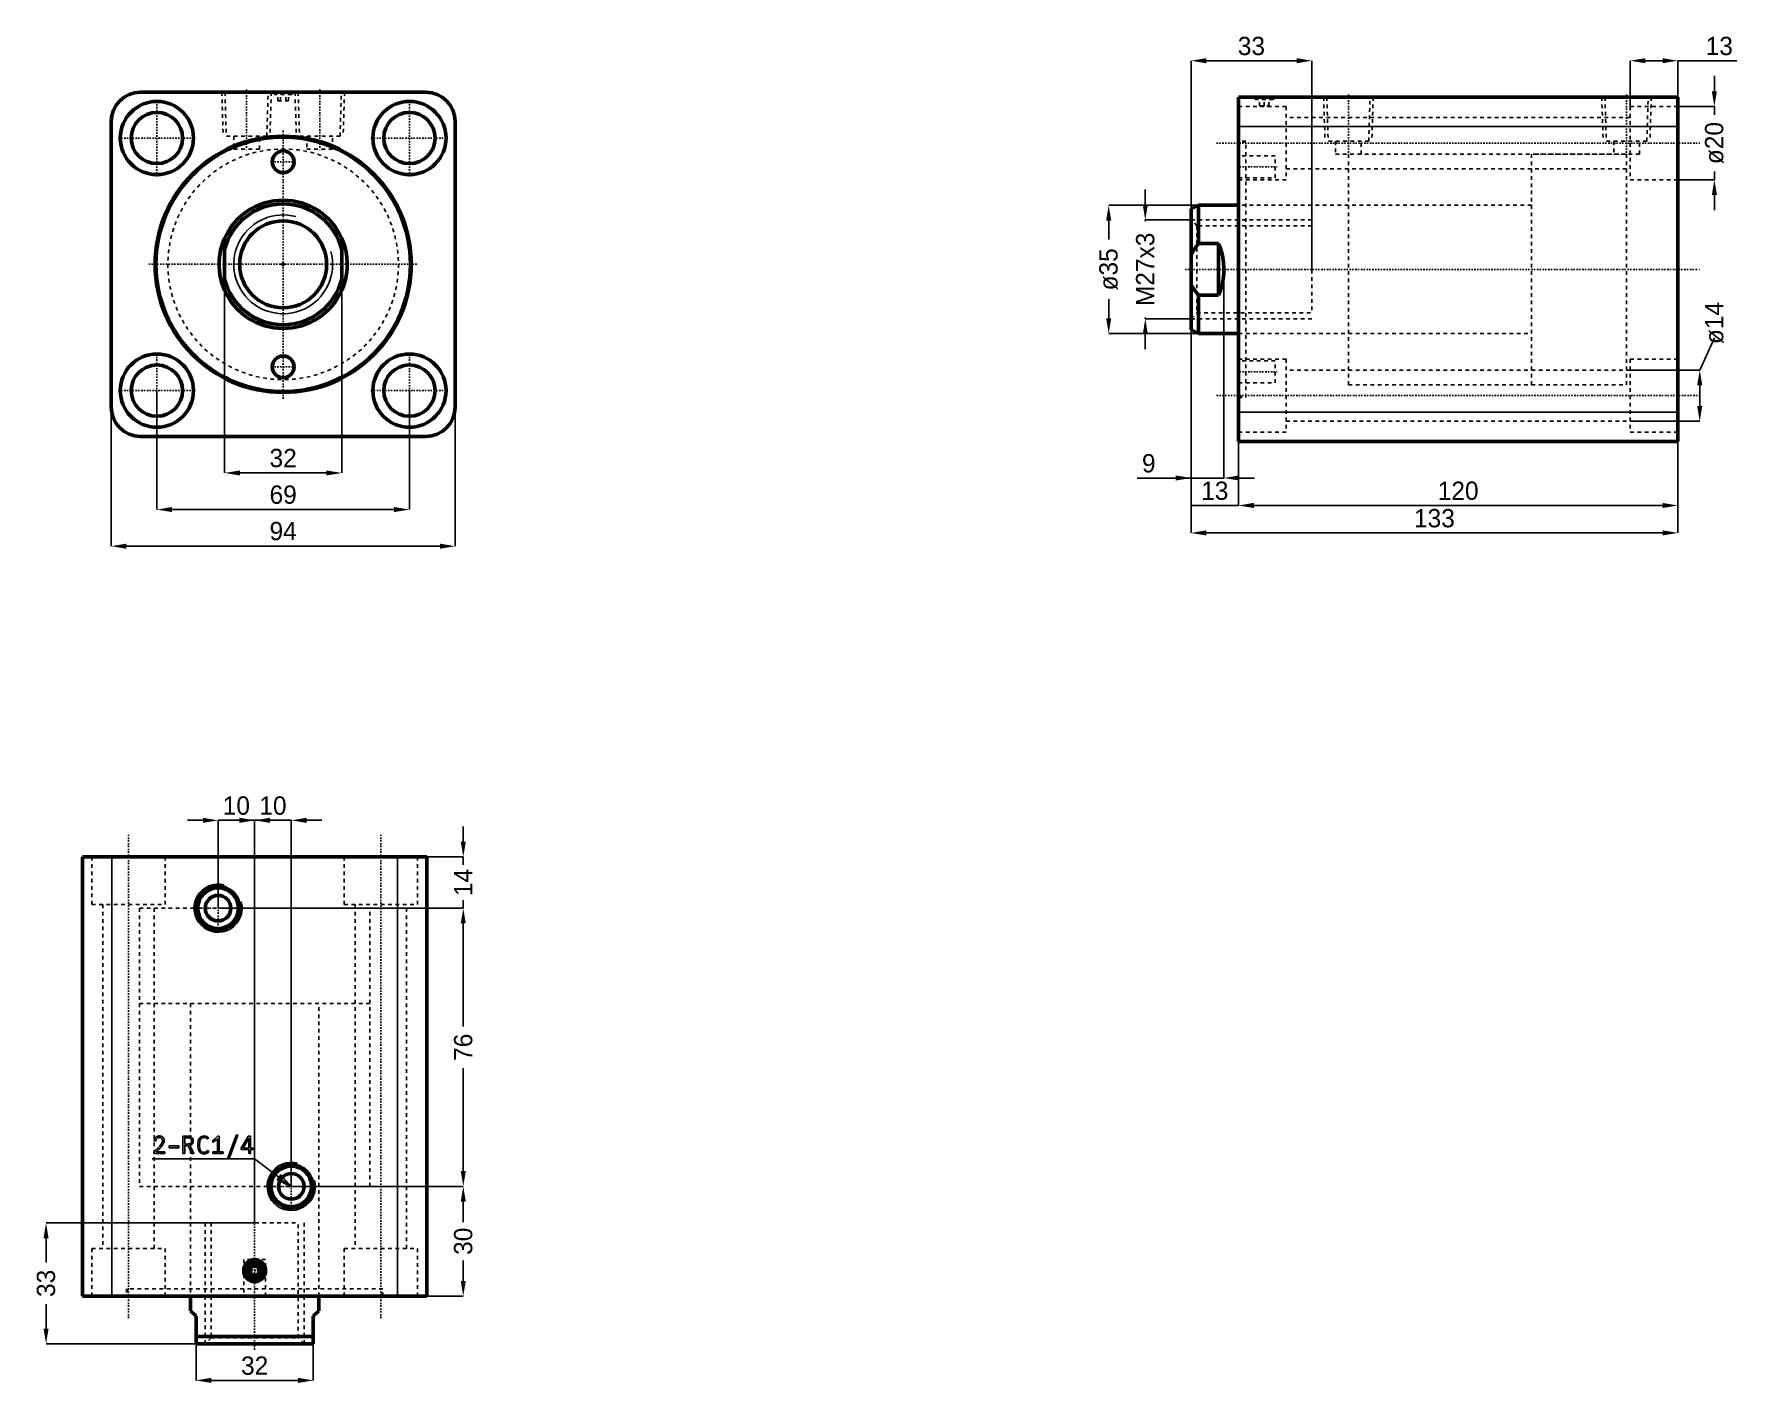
# Model space of a CAD drawing. Header units: millimetres. Extents: x -68 to 397, y -306 to 63.
import ezdxf

# ---------------------------------------------------------------- set-up
doc = ezdxf.new("R2010")
doc.units = ezdxf.units.MM
doc.linetypes.add('Center', pattern=[1.5, 0.45, -0.5, 0.05, -0.5])
doc.linetypes.add('Dashed', pattern=[2, 1, -1])
for name, color, linetype, lineweight in [('2d ConnectionPoints', 7, 'Continuous', 50), ('AM_0', 7, 'Continuous', 50), ('AM_4', 3, 'Continuous', 25), ('AM_5', 3, 'Continuous', 25), ('AM_7', 7, 'Center', 25), ('AM_9', 6, 'Dashed', 25)]:
    doc.layers.add(name, color=color, linetype=linetype, lineweight=lineweight)
doc.dimstyles.new('ISO-25', dxfattribs={"dimtxt": 2.5, "dimasz": 2.5, "dimexe": 1.25, "dimexo": 0.625, "dimtad": 1, "dimtxsty": 'Standard', "dimcen": 2.5, "dimadec": 0, "dimazin": 0, "dimtfac": 1, "dimtmove": 0, "dimatfit": 3, "dimfxl": 1, "dimarcsym": 0})

# ---------------------------------------------------------------- blocks, each defined once
blk = doc.blocks.new('1_RODcxhc_a_sd_63_50_IN_0_in_CXHC_A_IN_SD_63_50ST_0__CN_0')
at = {"layer": 'AM_0'}
for p, q in [((-16, -7.09), (-16, 7.09)), ((16, 7.09), (16, -7.09))]:
    blk.add_line(p, q, dxfattribs=at)
for points in [[(-16, 7.09), (-16.56, 5.67), (-16.99, 4.2), (-17.29, 2.71), (-17.46, 1.19), (-17.5, -0.34), (-17.4, -1.86), (-17.17, -3.37), (-16.81, -4.85), (-16.33, -6.3), (-16, -7.09)], [(16, -7.09), (16.56, -5.67), (16.99, -4.2), (17.29, -2.71), (17.46, -1.19), (17.5, 0.34), (17.4, 1.86), (17.17, 3.37), (16.81, 4.85), (16.33, 6.3), (16, 7.09)]]:
    blk.add_lwpolyline(points, dxfattribs=at)
blk.add_circle((0, 0), 11.88, dxfattribs=at)
for radius, start, end in [(17.5, 23.8955, 156.1045), (16.5, 14.1411, 165.8589), (16.5, 194.1411, 345.8589), (17.5, 203.8955, 336.1045)]:
    blk.add_arc((0, 0), radius, start, end, dxfattribs=at)
at = {"layer": 'AM_5'}
blk.add_arc((0, 0), 13.5, 75, 15, dxfattribs=at)
blk = doc.blocks.new('2_bodycxhc_a_sd_63_50_0_in_CXHC_A_IN_SD_63_50ST_0__CN_0')
at = {"layer": 'AM_0'}
for p, q in [((39, 47), (-39, 47)), ((-47, 39), (-47, -39)), ((47, -39), (47, 39)), ((-39, -47), (39, -47))]:
    blk.add_line(p, q, dxfattribs=at)
for centre, radius in [((-34.5, 34.5), 10), ((34.5, 34.5), 10), ((-34.5, 34.5), 7), ((34.5, 34.5), 7), ((0, 0), 35), ((0, 0), 34.75), ((0, 28), 3), ((-34.5, -34.5), 10), ((-34.5, -34.5), 7), ((0, -28), 3), ((34.5, -34.5), 10), ((34.5, -34.5), 7)]:
    blk.add_circle(centre, radius, dxfattribs=at)
for centre, start, end in [((-39, 39), 90, 180), ((39, 39), 0, 90), ((-39, -39), 180, 270), ((39, -39), 270, 360)]:
    blk.add_arc(centre, 8, start, end, dxfattribs=at)
at = {"layer": 'AM_5', "linetype": 'Dashed'}
for p, q in [((-16.77, 47), (-16.39, 35)), ((-3.23, 47), (-3.61, 35)), ((3.23, 47), (3.61, 35)), ((16.77, 47), (16.39, 35))]:
    blk.add_line(p, q, dxfattribs=at)
at = {"layer": 'AM_7'}
for p, q in [((-10, 47.77), (-10, 30.73)), ((0, 47.03), (0, 46.37)), ((10, 47.77), (10, 30.73)), ((-34.5, 24), (-34.5, 45)), ((34.5, 24), (34.5, 45)), ((-45, 34.5), (-24, 34.5)), ((0, -36.75), (0, 36.75)), ((24, 34.5), (45, 34.5)), ((-3.15, 28), (3.15, 28)), ((-36.75, 0), (36.75, 0)), ((-34.5, -45), (-34.5, -24)), ((34.5, -45), (34.5, -24)), ((-3.15, -28), (3.15, -28)), ((-45, -34.5), (-24, -34.5)), ((24, -34.5), (45, -34.5))]:
    blk.add_line(p, q, dxfattribs=at)
at = {"layer": 'AM_9'}
for p, q in [((-15.91, 47), (-15.54, 35)), ((-4.46, 35), (-4.09, 47)), ((-3, 47), (-2.4, 46.4)), ((-2.1, 46.7), (-2.4, 46.4)), ((2.1, 46.7), (-2.1, 46.7)), ((-1.44, 44.7), (-1.44, 46.7)), ((-0.72, 44.7), (-0.72, 46.7)), ((0.72, 44.7), (0.72, 46.7)), ((1.44, 44.7), (1.44, 46.7)), ((2.4, 46.4), (2.1, 46.7)), ((2.4, 46.4), (3, 47)), ((4.09, 47), (4.46, 35)), ((15.54, 35), (15.91, 47)), ((2.4, 46.4), (-2.4, 46.4)), ((-1.44, 44.7), (1.44, 44.7)), ((-4.46, 35), (-15.54, 35)), ((-13.5, 35), (-13.5, 31.5)), ((-6.5, 31.5), (-6.5, 35)), ((15.54, 35), (4.46, 35)), ((6.5, 35), (6.5, 31.5)), ((13.5, 31.5), (13.5, 35)), ((-6.5, 31.5), (-13.5, 31.5)), ((13.5, 31.5), (6.5, 31.5))]:
    blk.add_line(p, q, dxfattribs=at)
blk.add_circle((0, 0), 31.5, dxfattribs=at)
blk = doc.blocks.new('*D3')
at = {"layer": 'AM_5', "color": 0, "lineweight": -2}
for p, q in [((-34.5, -34.5), (-34.5, -67)), ((34.5, -34.5), (34.5, -67)), ((-30.33, -67), (30.33, -67))]:
    blk.add_line(p, q, dxfattribs=at)
at = {"layer": 'AM_5', "color": 0}
for points in [[(-30.33, -66.31), (-30.33, -67.69), (-34.5, -67)], [(30.33, -67.69), (30.33, -66.31), (34.5, -67)]]:
    blk.add_solid(points, dxfattribs=at)
at = {"layer": 'Defpoints', "color": 0}
for p in [(-34.5, -34.5), (34.5, -34.5), (34.5, -67)]:
    blk.add_point(p, dxfattribs=at)
at = {"layer": 'AM_5', "color": 0, "insert": (0, -62.95), "char_height": 5, "attachment_point": 5}
blk.add_mtext('69', dxfattribs=at)
blk = doc.blocks.new('*D4')
at = {"layer": 'AM_5', "color": 0, "lineweight": -2}
for p, q in [((-47, -39), (-47, -77)), ((47, -39), (47, -77)), ((-42.83, -77), (42.83, -77))]:
    blk.add_line(p, q, dxfattribs=at)
at = {"layer": 'AM_5', "color": 0}
for points in [[(-42.83, -76.31), (-42.83, -77.69), (-47, -77)], [(42.83, -77.69), (42.83, -76.31), (47, -77)]]:
    blk.add_solid(points, dxfattribs=at)
at = {"layer": 'Defpoints', "color": 0}
for p in [(-47, -39), (47, -39), (47, -77)]:
    blk.add_point(p, dxfattribs=at)
at = {"layer": 'AM_5', "color": 0, "insert": (0, -72.89), "char_height": 5, "attachment_point": 5}
blk.add_mtext('94', dxfattribs=at)
blk = doc.blocks.new('*D5')
at = {"layer": 'AM_5', "color": 0, "lineweight": -2}
for p, q in [((-16, 0), (-16, -57)), ((16, 0), (16, -57)), ((-11.83, -57), (11.83, -57))]:
    blk.add_line(p, q, dxfattribs=at)
at = {"layer": 'AM_5', "color": 0}
for points in [[(-11.83, -56.31), (-11.83, -57.69), (-16, -57)], [(11.83, -57.69), (11.83, -56.31), (16, -57)]]:
    blk.add_solid(points, dxfattribs=at)
at = {"layer": 'Defpoints', "color": 0}
for p in [(-16, 0), (16, 0), (16, -57)]:
    blk.add_point(p, dxfattribs=at)
at = {"layer": 'AM_5', "color": 0, "insert": (0, -52.95), "char_height": 5, "attachment_point": 5}
blk.add_mtext('32', dxfattribs=at)
blk = doc.blocks.new('1_RODcxhc_a_sd_63_50_IN_0_in_CXHC_A_IN_SD_63_50ST_0__CN_2')
at = {"layer": 'AM_0'}
for p, q in [((-11, 17.5), (-13, 16.5)), ((-13, 16.5), (-13, -16.5)), ((0, 17.5), (-11, 17.5)), ((-11, 17.5), (-11, 7.09)), ((-5.5, 7.09), (-11, 7.09)), ((-5.5, 7.09), (-5.5, -7.09)), ((-11, -7.09), (-5.5, -7.09)), ((-11, -7.09), (-11, -17.5)), ((-13, -16.5), (-11, -17.5)), ((-11, -17.5), (0, -17.5))]:
    blk.add_line(p, q, dxfattribs=at)
for points in [[(-11, 7.09), (-12.08, 5.62), (-13, 4.03)], [(-5.5, -7.09), (-4.94, -5.67), (-4.51, -4.2), (-4.21, -2.71), (-4.04, -1.19), (-4, 0.34), (-4.1, 1.86), (-4.33, 3.37), (-4.69, 4.85), (-5.17, 6.3), (-5.5, 7.09)], [(-13, -4.03), (-12.53, -4.91), (-11.99, -5.75), (-11, -7.09)]]:
    blk.add_lwpolyline(points, dxfattribs=at)
at = {"layer": 'AM_5', "linetype": 'Dashed'}
for p, q in [((-13, 13.5), (20, 13.5)), ((-13, -13.5), (20, -13.5))]:
    blk.add_line(p, q, dxfattribs=at)
at = {"layer": 'AM_9'}
for p, q in [((106, 31.5), (80, 31.5)), ((80, 31.5), (80, -31.5)), ((106, 31.5), (106, -31.5)), ((80, 17.5), (0, 17.5)), ((-11.38, 11.88), (-13, 13.5)), ((20, 11.88), (-11.38, 11.88)), ((-11.38, 11.88), (-11.38, -11.88)), ((20, 11.88), (20, -11.88)), ((-13, -13.5), (-11.38, -11.88)), ((-11.38, -11.88), (20, -11.88)), ((0, -17.5), (80, -17.5)), ((80, -31.5), (106, -31.5))]:
    blk.add_line(p, q, dxfattribs=at)
blk = doc.blocks.new('2_bodycxhc_a_sd_63_50_0_in_CXHC_A_IN_SD_63_50ST_0__CN_2')
at = {"layer": 'AM_0'}
for p, q in [((120, 47), (0, 47)), ((0, -47), (0, 47)), ((120, -47), (120, 47)), ((120, -47), (0, -47))]:
    blk.add_line(p, q, dxfattribs=at)
at = {"layer": 'AM_4'}
for p, q in [((120, 39), (0, 39)), ((120, -39), (0, -39))]:
    blk.add_line(p, q, dxfattribs=at)
at = {"layer": 'AM_5', "linetype": 'Dashed'}
for p, q in [((23.23, 47), (23.61, 35)), ((36.77, 47), (36.39, 35)), ((99.23, 47), (99.61, 35)), ((112.77, 47), (112.39, 35))]:
    blk.add_line(p, q, dxfattribs=at)
at = {"layer": 'AM_7'}
for p, q in [((7, 47.03), (7, 46.37)), ((30, 47.77), (30, 30.73)), ((106, 47.77), (106, 30.73)), ((-6, 34.5), (126, 34.5)), ((-0.5, 28), (10.5, 28)), ((-14.65, 0), (126, 0)), ((-0.5, -28), (10.5, -28)), ((-6, -34.5), (126, -34.5))]:
    blk.add_line(p, q, dxfattribs=at)
at = {"layer": 'AM_9'}
for p, q in [((4, 47), (4.6, 46.4)), ((4.9, 46.7), (4.6, 46.4)), ((9.1, 46.7), (4.9, 46.7)), ((5.75, 44.7), (5.75, 46.7)), ((7, 44.7), (7, 46.7)), ((8.25, 44.7), (8.25, 46.7)), ((9.4, 46.4), (9.1, 46.7)), ((9.4, 46.4), (10, 47)), ((24.09, 47), (24.46, 35)), ((35.54, 35), (35.91, 47)), ((100.09, 47), (100.46, 35)), ((111.54, 35), (111.91, 47)), ((13, 44.5), (0, 44.5)), ((9.4, 46.4), (4.6, 46.4)), ((5.75, 44.7), (8.25, 44.7)), ((13, 44.5), (13, 24.5)), ((120, 44.5), (107, 44.5)), ((107, 44.5), (107, 24.5)), ((107, 41.5), (13, 41.5)), ((2, 35), (0, 35)), ((2, 34.75), (0, 34.75)), ((2, -35), (2, 35)), ((35.54, 35), (24.46, 35)), ((26.5, 35), (26.5, 31.5)), ((33.5, 31.5), (33.5, 35)), ((111.54, 35), (100.46, 35)), ((102.5, 35), (102.5, 31.5)), ((109.5, 31.5), (109.5, 35)), ((10, 31), (0, 31)), ((10, 25), (10, 31)), ((109.5, 31.5), (26.5, 31.5)), ((30, 31.5), (30, -31.5)), ((106, 31.5), (106, -31.5)), ((0, 25), (10, 25)), ((0, 24.5), (13, 24.5)), ((13, 27.5), (107, 27.5)), ((107, 24.5), (120, 24.5)), ((30, 17.5), (0, 17.5)), ((0, -17.5), (30, -17.5)), ((13, -24.5), (0, -24.5)), ((10, -25), (0, -25)), ((10, -31), (10, -25)), ((13, -24.5), (13, -44.5)), ((107, -27.5), (13, -27.5)), ((120, -24.5), (107, -24.5)), ((107, -24.5), (107, -44.5)), ((0, -31), (10, -31)), ((30, -31.5), (106, -31.5)), ((0, -34.75), (2, -34.75)), ((0, -35), (2, -35)), ((13, -41.5), (107, -41.5)), ((0, -44.5), (13, -44.5)), ((107, -44.5), (120, -44.5))]:
    blk.add_line(p, q, dxfattribs=at)
blk = doc.blocks.new('*D19')
at = {"layer": 'AM_5', "color": 0, "lineweight": -2}
for p, q in [((250.07, 16.12), (225.57, 16.12)), ((225.57, 11.96), (225.57, 6.79)), ((225.57, -14.71), (225.57, -9.54)), ((250.07, -18.88), (225.57, -18.88))]:
    blk.add_line(p, q, dxfattribs=at)
at = {"layer": 'AM_5', "color": 0}
for points in [[(226.27, 11.96), (224.88, 11.96), (225.57, 16.12)], [(224.88, -14.71), (226.27, -14.71), (225.57, -18.88)]]:
    blk.add_solid(points, dxfattribs=at)
at = {"layer": 'Defpoints', "color": 0}
for p in [(250.07, 16.12), (225.57, -18.88), (250.07, -18.88)]:
    blk.add_point(p, dxfattribs=at)
at = {"layer": 'AM_5', "color": 0, "insert": (225.57, -1.38), "char_height": 5, "attachment_point": 5, "rotation": 90}
blk.add_mtext('ø35', dxfattribs=at)
blk = doc.blocks.new('*D20')
at = {"layer": 'AM_5', "color": 0, "lineweight": -2}
for p, q in [((248.07, -1.38), (248.07, -58.38)), ((257.07, -1.38), (257.07, -58.38)), ((248.07, -58.38), (233.35, -58.38)), ((248.07, -58.38), (257.07, -58.38)), ((261.24, -58.38), (265.41, -58.38))]:
    blk.add_line(p, q, dxfattribs=at)
at = {"layer": 'AM_5', "color": 0}
for points in [[(243.91, -59.07), (243.91, -57.68), (248.07, -58.38)], [(261.24, -57.68), (261.24, -59.07), (257.07, -58.38)]]:
    blk.add_solid(points, dxfattribs=at)
at = {"layer": 'Defpoints', "color": 0}
for p in [(248.07, -1.38), (257.07, -1.38), (257.07, -58.38)]:
    blk.add_point(p, dxfattribs=at)
at = {"layer": 'AM_5', "color": 0, "insert": (236.52, -54.38), "char_height": 5, "attachment_point": 5}
blk.add_mtext('9', dxfattribs=at)
blk = doc.blocks.new('*D21')
at = {"layer": 'AM_5', "color": 0, "lineweight": -2}
for p, q in [((248.07, -1.38), (248.07, -65.88)), ((261.07, -40.38), (261.07, -65.88)), ((248.07, -65.88), (261.07, -65.88))]:
    blk.add_line(p, q, dxfattribs=at)
at = {"layer": 'Defpoints', "color": 0}
for p in [(248.07, -1.38), (261.07, -40.38), (261.07, -65.88)]:
    blk.add_point(p, dxfattribs=at)
at = {"layer": 'AM_5', "color": 0, "insert": (254.57, -61.88), "char_height": 5, "attachment_point": 5}
blk.add_mtext('13', dxfattribs=at)
blk = doc.blocks.new('*D22')
at = {"layer": 'AM_5', "color": 0, "lineweight": -2}
for p, q in [((261.07, -40.38), (261.07, -65.88)), ((381.07, -48.38), (381.07, -65.88)), ((376.91, -65.88), (265.24, -65.88))]:
    blk.add_line(p, q, dxfattribs=at)
at = {"layer": 'AM_5', "color": 0}
for points in [[(265.24, -65.18), (265.24, -66.57), (261.07, -65.88)], [(376.91, -66.57), (376.91, -65.18), (381.07, -65.88)]]:
    blk.add_solid(points, dxfattribs=at)
at = {"layer": 'Defpoints', "color": 0}
for p in [(261.07, -40.38), (381.07, -48.38), (261.07, -65.88)]:
    blk.add_point(p, dxfattribs=at)
at = {"layer": 'AM_5', "color": 0, "insert": (321.07, -61.88), "char_height": 5, "attachment_point": 5}
blk.add_mtext('120', dxfattribs=at)
blk = doc.blocks.new('*D23')
at = {"layer": 'AM_5', "color": 0, "lineweight": -2}
for p, q in [((248.07, -1.38), (248.07, -73.38)), ((381.07, -48.38), (381.07, -73.38)), ((376.91, -73.38), (252.24, -73.38))]:
    blk.add_line(p, q, dxfattribs=at)
at = {"layer": 'AM_5', "color": 0}
for points in [[(252.24, -72.68), (252.24, -74.07), (248.07, -73.38)], [(376.91, -74.07), (376.91, -72.68), (381.07, -73.38)]]:
    blk.add_solid(points, dxfattribs=at)
at = {"layer": 'Defpoints', "color": 0}
for p in [(248.07, -1.38), (381.07, -48.38), (248.07, -73.38)]:
    blk.add_point(p, dxfattribs=at)
at = {"layer": 'AM_5', "color": 0, "insert": (314.57, -69.38), "char_height": 5, "attachment_point": 5}
blk.add_mtext('133', dxfattribs=at)
blk = doc.blocks.new('*D24')
at = {"layer": 'AM_5', "color": 0, "lineweight": -2}
for p, q in [((387.07, -28.88), (391.07, -20.04)), ((368.07, -28.88), (387.07, -28.88)), ((387.07, -33.04), (387.07, -38.71)), ((368.07, -42.88), (387.07, -42.88))]:
    blk.add_line(p, q, dxfattribs=at)
at = {"layer": 'AM_5', "color": 0}
for points in [[(387.77, -33.04), (386.38, -33.04), (387.07, -28.88)], [(386.38, -38.71), (387.77, -38.71), (387.07, -42.88)]]:
    blk.add_solid(points, dxfattribs=at)
at = {"layer": 'Defpoints', "color": 0}
for p in [(368.07, -28.88), (368.07, -42.88), (387.07, -42.88)]:
    blk.add_point(p, dxfattribs=at)
at = {"layer": 'AM_5', "color": 0, "insert": (391.07, -16.04), "char_height": 5, "attachment_point": 5, "rotation": 90}
blk.add_mtext('ø14', dxfattribs=at)
blk = doc.blocks.new('*D25')
at = {"layer": 'AM_5', "color": 0, "lineweight": -2}
for p, q in [((391.07, 47.29), (391.07, 51.46)), ((381.07, 43.12), (391.07, 43.12)), ((391.07, 43.12), (391.07, 40.87)), ((391.07, 23.12), (391.07, 25.37)), ((381.07, 23.12), (391.07, 23.12)), ((391.07, 18.96), (391.07, 14.79))]:
    blk.add_line(p, q, dxfattribs=at)
at = {"layer": 'AM_5', "color": 0}
for points in [[(390.38, 47.29), (391.77, 47.29), (391.07, 43.12)], [(391.77, 18.96), (390.38, 18.96), (391.07, 23.12)]]:
    blk.add_solid(points, dxfattribs=at)
at = {"layer": 'Defpoints', "color": 0}
for p in [(381.07, 43.12), (391.07, 43.12), (381.07, 23.12)]:
    blk.add_point(p, dxfattribs=at)
at = {"layer": 'AM_5', "color": 0, "insert": (391.07, 33.12), "char_height": 5, "attachment_point": 5, "rotation": 90}
blk.add_mtext('ø20', dxfattribs=at)
blk = doc.blocks.new('*D26')
at = {"layer": 'AM_5', "color": 0, "lineweight": -2}
for p, q in [((368.07, 43.12), (368.07, 55.62)), ((372.24, 55.62), (376.91, 55.62)), ((381.07, 43.12), (381.07, 55.62)), ((381.07, 55.62), (397.24, 55.62))]:
    blk.add_line(p, q, dxfattribs=at)
at = {"layer": 'AM_5', "color": 0}
for points in [[(372.24, 56.32), (372.24, 54.93), (368.07, 55.62)], [(376.91, 54.93), (376.91, 56.32), (381.07, 55.62)]]:
    blk.add_solid(points, dxfattribs=at)
at = {"layer": 'Defpoints', "color": 0}
for p in [(381.07, 55.62), (368.07, 43.12), (381.07, 43.12)]:
    blk.add_point(p, dxfattribs=at)
at = {"layer": 'AM_5', "color": 0, "insert": (392.41, 59.62), "char_height": 5, "attachment_point": 5}
blk.add_mtext('13', dxfattribs=at)
blk = doc.blocks.new('*D27')
at = {"layer": 'AM_5', "color": 0, "lineweight": -2}
for p, q in [((248.07, -1.38), (248.07, 55.62)), ((252.24, 55.62), (276.91, 55.62)), ((281.07, -1.38), (281.07, 55.62))]:
    blk.add_line(p, q, dxfattribs=at)
at = {"layer": 'AM_5', "color": 0}
for points in [[(252.24, 56.32), (252.24, 54.93), (248.07, 55.62)], [(276.91, 54.93), (276.91, 56.32), (281.07, 55.62)]]:
    blk.add_solid(points, dxfattribs=at)
at = {"layer": 'Defpoints', "color": 0}
for p in [(281.07, 55.62), (248.07, -1.38), (281.07, -1.38)]:
    blk.add_point(p, dxfattribs=at)
at = {"layer": 'AM_5', "color": 0, "insert": (264.57, 59.62), "char_height": 5, "attachment_point": 5}
blk.add_mtext('33', dxfattribs=at)
blk = doc.blocks.new('*D28')
at = {"layer": 'AM_5', "color": 0, "lineweight": -2}
for p, q in [((235.57, 16.29), (235.57, 20.46)), ((248.07, 12.12), (235.57, 12.12)), ((235.57, 12.12), (235.57, 11.79)), ((235.57, -14.88), (235.57, -14.54)), ((248.07, -14.88), (235.57, -14.88)), ((235.57, -19.04), (235.57, -23.21))]:
    blk.add_line(p, q, dxfattribs=at)
at = {"layer": 'AM_5', "color": 0}
for points in [[(234.88, 16.29), (236.27, 16.29), (235.57, 12.12)], [(236.27, -19.04), (234.88, -19.04), (235.57, -14.88)]]:
    blk.add_solid(points, dxfattribs=at)
at = {"layer": 'Defpoints', "color": 0}
for p in [(248.07, 12.12), (235.57, -14.88), (248.07, -14.88)]:
    blk.add_point(p, dxfattribs=at)
at = {"layer": 'AM_5', "color": 0, "insert": (235.57, -1.38), "char_height": 5, "attachment_point": 5, "rotation": 90}
blk.add_mtext('M27x3', dxfattribs=at)
blk = doc.blocks.new('1_RODcxhc_a_sd_63_50_IN_0_in_CXHC_A_IN_SD_63_50ST_0__CN_4')
at = {"layer": 'AM_0'}
for p, q in [((-17.5, 0), (-17.5, -4)), ((17.5, -4), (17.5, 0)), ((-16, -5.5), (-17.5, -4)), ((17.5, -4), (16, -5.5)), ((-16, -13), (-16, -5.5)), ((16, -5.5), (16, -13)), ((-16, -11), (16, -11)), ((-16, -13), (16, -13))]:
    blk.add_line(p, q, dxfattribs=at)
at = {"layer": 'AM_5', "linetype": 'Dashed'}
for p, q in [((-13.5, -13), (-13.5, 20)), ((13.5, -13), (13.5, 20))]:
    blk.add_line(p, q, dxfattribs=at)
at = {"layer": 'AM_7'}
blk.add_line((0, -14.65), (0, 126), dxfattribs=at)
at = {"layer": 'AM_9'}
for p, q in [((-31.5, 106), (31.5, 106)), ((-31.5, 106), (-31.5, 80)), ((31.5, 80), (31.5, 106)), ((-31.5, 80), (31.5, 80)), ((-17.5, 80), (-17.5, 0)), ((17.5, 0), (17.5, 80)), ((-11.876, 20), (11.876, 20)), ((-11.876, 20), (-11.876, -11.376)), ((11.876, -11.376), (11.876, 20)), ((-11.876, -11.376), (-13.5, -13)), ((-11.876, -11.376), (11.876, -11.376)), ((13.5, -13), (11.876, -11.376))]:
    blk.add_line(p, q, dxfattribs=at)
blk = doc.blocks.new('2_bodycxhc_a_sd_63_50_0_in_CXHC_A_IN_SD_63_50ST_0__CN_4')
at = {"layer": 'AM_0'}
for p, q in [((-47, 120), (-47, 0)), ((47, 120), (-47, 120)), ((47, 120), (47, 0)), ((-0.72, 8.25), (-1.44, 7)), ((-1.44, 7), (-0.72, 5.75)), ((0.72, 8.25), (-0.72, 8.25)), ((-0.72, 5.75), (0.72, 5.75)), ((1.44, 7), (0.72, 8.25)), ((0.72, 5.75), (1.44, 7)), ((47, 0), (-47, 0))]:
    blk.add_line(p, q, dxfattribs=at)
for centre, radius in [((-10, 106), 5.91), ((-10, 106), 5.54), ((-10, 106), 3.5), ((10, 30), 5.91), ((10, 30), 5.54), ((10, 30), 3.5), ((0, 7), 3), ((0, 7), 2.4), ((0, 7), 2.1)]:
    blk.add_circle(centre, radius, dxfattribs=at)
at = {"layer": 'AM_4'}
for p, q in [((-39, 120), (-39, 0)), ((39, 120), (39, 0))]:
    blk.add_line(p, q, dxfattribs=at)
at = {"layer": 'AM_5'}
for centre in [(-10, 106), (10, 30)]:
    blk.add_arc(centre, 6.58, 75, 15, dxfattribs=at)
at = {"layer": 'AM_7'}
for p, q in [((-34.5, -6), (-34.5, 126)), ((34.5, -6), (34.5, 126)), ((-10, 99.79), (-10, 112.21)), ((-16.21, 106), (-3.79, 106)), ((10, 23.79), (10, 36.21)), ((3.79, 30), (16.21, 30)), ((-3.15, 7), (3.15, 7))]:
    blk.add_line(p, q, dxfattribs=at)
at = {"layer": 'AM_9'}
for p, q in [((-44.5, 120), (-44.5, 107)), ((-24.5, 107), (-24.5, 120)), ((24.5, 120), (24.5, 107)), ((44.5, 107), (44.5, 120)), ((-44.5, 107), (-24.5, 107)), ((-41.5, 107), (-41.5, 13)), ((-31.5, 106), (31.5, 106)), ((-31.5, 106), (-31.5, 30)), ((-27.5, 13), (-27.5, 107)), ((24.5, 107), (44.5, 107)), ((27.5, 107), (27.5, 13)), ((31.5, 30), (31.5, 106)), ((41.5, 13), (41.5, 107)), ((-31.5, 30), (31.5, 30)), ((-17.5, 30), (-17.5, 0)), ((17.5, 0), (17.5, 30)), ((-44.5, 13), (-24.5, 13)), ((-44.5, 13), (-44.5, 0)), ((-24.5, 0), (-24.5, 13)), ((3, 10), (-3, 10)), ((-3, 10), (-3, 0)), ((3, 0), (3, 10)), ((24.5, 13), (44.5, 13)), ((24.5, 13), (24.5, 0)), ((44.5, 0), (44.5, 13)), ((35, 2), (-35, 2)), ((-35, 2), (-35, 0)), ((-34.75, 2), (-34.75, 0)), ((34.75, 0), (34.75, 2)), ((35, 0), (35, 2))]:
    blk.add_line(p, q, dxfattribs=at)
blk = doc.blocks.new('*D40')
at = {"layer": 'AM_5', "color": 0, "lineweight": -2}
for p, q in [((-23.79, -294.89), (-23.79, -304.89)), ((8.21, -294.89), (8.21, -304.89)), ((-19.62, -304.89), (4.05, -304.89))]:
    blk.add_line(p, q, dxfattribs=at)
at = {"layer": 'AM_5', "color": 0}
for points in [[(-19.62, -304.2), (-19.62, -305.59), (-23.79, -304.89)], [(4.05, -305.59), (4.05, -304.2), (8.21, -304.89)]]:
    blk.add_solid(points, dxfattribs=at)
at = {"layer": 'Defpoints', "color": 0}
for p in [(-23.79, -294.89), (8.21, -294.89), (8.21, -304.89)]:
    blk.add_point(p, dxfattribs=at)
at = {"layer": 'AM_5', "color": 0, "insert": (-7.79, -300.89), "char_height": 5, "attachment_point": 5}
blk.add_mtext('32', dxfattribs=at)
blk = doc.blocks.new('*D41')
at = {"layer": 'AM_5', "color": 0, "lineweight": -2}
for p, q in [((-7.79, -261.89), (-64.79, -261.89)), ((-64.79, -266.06), (-64.79, -272.73)), ((-64.79, -290.73), (-64.79, -284.06)), ((-23.79, -294.89), (-64.79, -294.89))]:
    blk.add_line(p, q, dxfattribs=at)
at = {"layer": 'AM_5', "color": 0}
for points in [[(-64.09, -266.06), (-65.48, -266.06), (-64.79, -261.89)], [(-65.48, -290.73), (-64.09, -290.73), (-64.79, -294.89)]]:
    blk.add_solid(points, dxfattribs=at)
at = {"layer": 'Defpoints', "color": 0}
for p in [(-64.79, -261.89), (-7.79, -261.89), (-23.79, -294.89)]:
    blk.add_point(p, dxfattribs=at)
at = {"layer": 'AM_5', "color": 0, "insert": (-64.79, -278.39), "char_height": 5, "attachment_point": 5, "rotation": 90}
blk.add_mtext('33', dxfattribs=at)
blk = doc.blocks.new('*D42')
at = {"layer": 'AM_5', "color": 0, "lineweight": -2}
for p, q in [((2.21, -251.89), (49.21, -251.89)), ((49.21, -256.06), (49.21, -261.64)), ((49.21, -277.73), (49.21, -272.14)), ((39.21, -281.89), (49.21, -281.89))]:
    blk.add_line(p, q, dxfattribs=at)
at = {"layer": 'AM_5', "color": 0}
for points in [[(49.91, -256.06), (48.52, -256.06), (49.21, -251.89)], [(48.52, -277.73), (49.91, -277.73), (49.21, -281.89)]]:
    blk.add_solid(points, dxfattribs=at)
at = {"layer": 'Defpoints', "color": 0}
for p in [(2.21, -251.89), (49.21, -251.89), (39.21, -281.89)]:
    blk.add_point(p, dxfattribs=at)
at = {"layer": 'AM_5', "color": 0, "insert": (49.21, -266.89), "char_height": 5, "attachment_point": 5, "rotation": 90}
blk.add_mtext('30', dxfattribs=at)
blk = doc.blocks.new('*D43')
at = {"layer": 'AM_5', "color": 0, "lineweight": -2}
for p, q in [((-17.79, -175.89), (49.21, -175.89)), ((49.21, -180.06), (49.21, -208.23)), ((49.21, -247.73), (49.21, -219.56)), ((2.21, -251.89), (49.21, -251.89))]:
    blk.add_line(p, q, dxfattribs=at)
at = {"layer": 'AM_5', "color": 0}
for points in [[(49.91, -180.06), (48.52, -180.06), (49.21, -175.89)], [(48.52, -247.73), (49.91, -247.73), (49.21, -251.89)]]:
    blk.add_solid(points, dxfattribs=at)
at = {"layer": 'Defpoints', "color": 0}
for p in [(-17.79, -175.89), (2.21, -251.89), (49.21, -251.89)]:
    blk.add_point(p, dxfattribs=at)
at = {"layer": 'AM_5', "color": 0, "insert": (49.21, -213.89), "char_height": 5, "attachment_point": 5, "rotation": 90}
blk.add_mtext('76', dxfattribs=at)
blk = doc.blocks.new('*D44')
at = {"layer": 'AM_5', "color": 0, "lineweight": -2}
for p, q in [((49.21, -157.73), (49.21, -153.56)), ((26.71, -161.89), (49.21, -161.89)), ((49.21, -161.89), (49.21, -164.06)), ((-17.79, -175.89), (49.21, -175.89)), ((49.21, -175.89), (49.21, -173.73)), ((49.21, -180.06), (49.21, -184.23))]:
    blk.add_line(p, q, dxfattribs=at)
at = {"layer": 'AM_5', "color": 0}
for points in [[(48.52, -157.73), (49.91, -157.73), (49.21, -161.89)], [(49.91, -180.06), (48.52, -180.06), (49.21, -175.89)]]:
    blk.add_solid(points, dxfattribs=at)
at = {"layer": 'Defpoints', "color": 0}
for p in [(26.71, -161.89), (-17.79, -175.89), (49.21, -175.89)]:
    blk.add_point(p, dxfattribs=at)
at = {"layer": 'AM_5', "color": 0, "insert": (49.21, -168.89), "char_height": 5, "attachment_point": 5, "rotation": 90}
blk.add_mtext('14', dxfattribs=at)
blk = doc.blocks.new('*D45')
at = {"layer": 'AM_5', "color": 0, "lineweight": -2}
for p, q in [((-21.95, -151.89), (-26.12, -151.89)), ((-17.79, -175.89), (-17.79, -151.89)), ((-17.79, -151.89), (-7.79, -151.89)), ((-7.79, -261.89), (-7.79, -151.89)), ((-3.62, -151.89), (0.55, -151.89))]:
    blk.add_line(p, q, dxfattribs=at)
at = {"layer": 'AM_5', "color": 0}
for points in [[(-21.95, -152.59), (-21.95, -151.2), (-17.79, -151.89)], [(-3.62, -151.2), (-3.62, -152.59), (-7.79, -151.89)]]:
    blk.add_solid(points, dxfattribs=at)
at = {"layer": 'Defpoints', "color": 0}
for p in [(-7.79, -151.89), (-17.79, -175.89), (-7.79, -261.89)]:
    blk.add_point(p, dxfattribs=at)
at = {"layer": 'AM_5', "color": 0, "insert": (-12.79, -147.89), "char_height": 5, "attachment_point": 5}
blk.add_mtext('10', dxfattribs=at)
blk = doc.blocks.new('*D46')
at = {"layer": 'AM_5', "color": 0, "lineweight": -2}
for p, q in [((-11.95, -151.89), (-16.12, -151.89)), ((-7.79, -261.89), (-7.79, -151.89)), ((2.21, -151.89), (-7.79, -151.89)), ((2.21, -251.89), (2.21, -151.89)), ((6.38, -151.89), (10.55, -151.89))]:
    blk.add_line(p, q, dxfattribs=at)
at = {"layer": 'AM_5', "color": 0}
for points in [[(-11.95, -152.59), (-11.95, -151.2), (-7.79, -151.89)], [(6.38, -151.2), (6.38, -152.59), (2.21, -151.89)]]:
    blk.add_solid(points, dxfattribs=at)
at = {"layer": 'Defpoints', "color": 0}
for p in [(-7.79, -151.89), (2.21, -251.89), (-7.79, -261.89)]:
    blk.add_point(p, dxfattribs=at)
at = {"layer": 'AM_5', "color": 0, "insert": (-2.79, -147.89), "char_height": 5, "attachment_point": 5}
blk.add_mtext('10', dxfattribs=at)
blk = doc.blocks.new('*D47')
at = {"layer": 'AM_5', "color": 0, "lineweight": -2}
for p, q in [((-23.79, -294.89), (-23.79, -304.89)), ((8.21, -294.89), (8.21, -304.89)), ((-19.62, -304.89), (4.05, -304.89))]:
    blk.add_line(p, q, dxfattribs=at)
at = {"layer": 'AM_5', "color": 0}
for points in [[(-19.62, -304.2), (-19.62, -305.59), (-23.79, -304.89)], [(4.05, -305.59), (4.05, -304.2), (8.21, -304.89)]]:
    blk.add_solid(points, dxfattribs=at)
at = {"layer": 'Defpoints', "color": 0}
for p in [(-23.79, -294.89), (8.21, -294.89), (8.21, -304.89)]:
    blk.add_point(p, dxfattribs=at)
at = {"layer": 'AM_5', "color": 0, "insert": (-7.79, -300.89), "char_height": 5, "attachment_point": 5}
blk.add_mtext('32', dxfattribs=at)

msp = doc.modelspace()

# ---------------------------------------------------------------- linework, layer by layer
at = {"layer": '2d ConnectionPoints'}
for p in [(0, 0), (261.074, -1.377), (-7.787, -281.894)]:
    msp.add_point(p, dxfattribs=at)
at = {"layer": 'AM_5'}
for p, q in [((-35.787, -244.394), (-7.787, -244.394)), ((-7.787, -244.394), (2.213, -251.894))]:
    msp.add_line(p, q, dxfattribs=at)
for points in [[(-35.14, -242.283), (-35.14, -242.283), (-34.926, -242.088), (-34.621, -241.802), (-34.621, -241.802), (-34.335, -241.525), (-34.155, -241.346), (-34.155, -241.346), (-33.983, -241.165), (-33.736, -240.88), (-33.736, -240.88), (-33.503, -240.581), (-33.356, -240.372), (-33.356, -240.372), (-33.226, -240.164), (-33.085, -239.868), (-33.085, -239.868), (-33.009, -239.591), (-32.995, -239.417), (-32.995, -239.417), (-32.999, -239.319), (-33.023, -239.18), (-33.023, -239.18), (-33.066, -239.052), (-33.105, -238.971), (-33.105, -238.971), (-33.153, -238.897), (-33.237, -238.798), (-33.237, -238.798), (-33.335, -238.716), (-33.409, -238.669), (-33.409, -238.669), (-33.488, -238.631), (-33.614, -238.589), (-33.614, -238.589), (-33.749, -238.566), (-33.843, -238.562), (-33.843, -238.562), (-33.947, -238.566), (-34.095, -238.59), (-34.095, -238.59), (-34.232, -238.633), (-34.318, -238.672), (-34.318, -238.672), (-34.397, -238.721), (-34.503, -238.808), (-34.503, -238.808), (-34.592, -238.913), (-34.643, -238.993), (-34.643, -238.993), (-34.685, -239.079), (-34.73, -239.221), (-34.73, -239.221), (-34.755, -239.377), (-34.76, -239.488), (-35.247, -239.488), (-35.247, -239.488), (-35.24, -239.321), (-35.2, -239.089), (-35.2, -239.089), (-35.126, -238.879), (-35.059, -238.75), (-35.059, -238.75), (-34.978, -238.633), (-34.837, -238.479), (-34.837, -238.479), (-34.673, -238.352), (-34.55, -238.282), (-34.55, -238.282), (-34.419, -238.225), (-34.213, -238.163), (-34.213, -238.163), (-33.995, -238.13), (-33.843, -238.123), (-33.843, -238.123), (-33.701, -238.129), (-33.495, -238.161), (-33.495, -238.161), (-33.297, -238.219), (-33.17, -238.273), (-33.17, -238.273), (-33.051, -238.338), (-32.89, -238.457), (-32.89, -238.457), (-32.751, -238.601), (-32.672, -238.711), (-32.672, -238.711), (-32.604, -238.831), (-32.531, -239.027), (-32.531, -239.027), (-32.492, -239.241), (-32.485, -239.394), (-32.485, -239.394), (-32.496, -239.567), (-32.554, -239.833), (-32.554, -239.833), (-32.661, -240.107), (-32.761, -240.294), (-32.761, -240.294), (-32.875, -240.48), (-33.06, -240.749), (-33.06, -240.749), (-33.262, -241.005), (-33.406, -241.17), (-33.406, -241.17), (-33.561, -241.337), (-33.821, -241.608), (-33.821, -241.608), (-34.114, -241.904), (-34.327, -242.114), (-34.672, -242.452), (-32.345, -242.455), (-32.345, -242.894), (-35.312, -242.894), (-35.312, -242.439), (-35.14, -242.283)], [(-31.137, -240.801), (-28.537, -240.801), (-28.537, -241.386), (-31.137, -241.386), (-31.137, -240.801)], [(-27.371, -238.182), (-25.999, -238.182), (-25.999, -238.182), (-25.858, -238.187), (-25.651, -238.216), (-25.651, -238.216), (-25.447, -238.269), (-25.313, -238.318), (-25.313, -238.318), (-25.185, -238.379), (-25.011, -238.492), (-25.011, -238.492), (-24.857, -238.633), (-24.766, -238.742), (-24.766, -238.742), (-24.688, -238.863), (-24.604, -239.066), (-24.604, -239.066), (-24.558, -239.295), (-24.55, -239.462), (-24.55, -239.462), (-24.56, -239.646), (-24.616, -239.896), (-24.616, -239.896), (-24.72, -240.115), (-24.816, -240.244), (-24.816, -240.244), (-24.929, -240.358), (-25.123, -240.503), (-25.123, -240.503), (-25.347, -240.615), (-25.512, -240.671), (-24.433, -242.927), (-24.959, -242.927), (-26.012, -240.749), (-26.084, -240.749), (-26.89, -240.749), (-26.89, -242.894), (-27.371, -242.894), (-27.371, -238.182)], [(-26.227, -240.327), (-26.227, -240.327), (-26.089, -240.324), (-25.898, -240.312), (-25.898, -240.312), (-25.726, -240.288), (-25.622, -240.267), (-25.622, -240.267), (-25.526, -240.237), (-25.394, -240.174), (-25.394, -240.174), (-25.279, -240.087), (-25.211, -240.016), (-25.211, -240.016), (-25.153, -239.933), (-25.09, -239.781), (-25.09, -239.781), (-25.057, -239.597), (-25.05, -239.456), (-25.05, -239.456), (-25.062, -239.276), (-25.124, -239.049), (-25.124, -239.049), (-25.24, -238.873), (-25.348, -238.785), (-25.348, -238.785), (-25.472, -238.715), (-25.682, -238.639), (-25.682, -238.639), (-25.918, -238.599), (-26.09, -238.591), (-26.89, -238.591), (-26.89, -240.327), (-26.227, -240.327)], [(-21.655, -243.005), (-21.655, -243.005), (-21.972, -242.98), (-22.385, -242.853), (-22.385, -242.853), (-22.723, -242.616), (-22.906, -242.397), (-22.906, -242.397), (-23.056, -242.131), (-23.218, -241.645), (-23.218, -241.645), (-23.305, -241.054), (-23.322, -240.603), (-23.322, -240.603), (-23.304, -240.127), (-23.21, -239.509), (-23.21, -239.509), (-23.036, -239.006), (-22.875, -238.736), (-22.875, -238.736), (-22.681, -238.515), (-22.332, -238.276), (-22.332, -238.276), (-21.914, -238.148), (-21.596, -238.123), (-21.596, -238.123), (-21.292, -238.146), (-20.891, -238.267), (-20.891, -238.267), (-20.555, -238.491), (-20.368, -238.698), (-20.68, -238.952), (-20.68, -238.952), (-20.767, -238.859), (-20.901, -238.745), (-20.901, -238.745), (-21.037, -238.659), (-21.13, -238.617), (-21.13, -238.617), (-21.221, -238.586), (-21.354, -238.551), (-21.354, -238.551), (-21.482, -238.533), (-21.564, -238.529), (-21.564, -238.529), (-21.748, -238.539), (-21.995, -238.587), (-21.995, -238.587), (-22.205, -238.677), (-22.326, -238.76), (-22.326, -238.76), (-22.432, -238.861), (-22.566, -239.043), (-22.566, -239.043), (-22.672, -239.263), (-22.726, -239.431), (-22.726, -239.431), (-22.768, -239.617), (-22.814, -239.929), (-22.814, -239.929), (-22.839, -240.282), (-22.844, -240.541), (-22.844, -240.541), (-22.833, -240.922), (-22.772, -241.423), (-22.772, -241.423), (-22.659, -241.838), (-22.555, -242.067), (-22.555, -242.067), (-22.425, -242.256), (-22.179, -242.461), (-22.179, -242.461), (-21.87, -242.571), (-21.629, -242.592), (-21.629, -242.592), (-21.376, -242.573), (-21.049, -242.472), (-21.049, -242.472), (-20.783, -242.286), (-20.641, -242.114), (-20.351, -242.374), (-20.351, -242.374), (-20.528, -242.601), (-20.872, -242.847), (-20.872, -242.847), (-21.31, -242.979), (-21.655, -243.005)], [(-19.179, -242.478), (-17.983, -242.478), (-17.983, -238.962), (-17.983, -238.962), (-18.047, -239.026), (-18.156, -239.127), (-18.156, -239.127), (-18.279, -239.233), (-18.37, -239.306), (-18.37, -239.306), (-18.463, -239.379), (-18.605, -239.482), (-18.605, -239.482), (-18.748, -239.578), (-18.844, -239.638), (-18.844, -239.638), (-18.938, -239.692), (-19.068, -239.758), (-19.068, -239.758), (-19.185, -239.805), (-19.257, -239.826), (-19.257, -239.332), (-19.257, -239.332), (-19.168, -239.29), (-19.028, -239.21), (-19.028, -239.21), (-18.88, -239.11), (-18.778, -239.032), (-18.778, -239.032), (-18.674, -238.948), (-18.524, -238.818), (-18.524, -238.818), (-18.379, -238.684), (-18.285, -238.591), (-18.285, -238.591), (-18.197, -238.5), (-18.078, -238.372), (-18.078, -238.372), (-17.976, -238.254), (-17.918, -238.182), (-17.502, -238.182), (-17.502, -242.478), (-16.416, -242.478), (-16.416, -242.894), (-19.179, -242.894), (-19.179, -242.478)], [(-12.855, -237.857), (-12.361, -237.857), (-14.643, -244.129), (-15.137, -244.129), (-12.855, -237.857)], [(-9.362, -241.854), (-11.468, -241.854), (-11.468, -241.432), (-9.551, -238.182), (-8.907, -238.182), (-8.907, -241.415), (-8.205, -241.415), (-8.205, -241.854), (-8.907, -241.854), (-8.907, -242.894), (-9.362, -242.894), (-9.362, -241.854)], [(-9.356, -241.415), (-9.356, -238.728), (-10.909, -241.415), (-9.356, -241.415)], [(2.213, -251.894), (-1.62, -250.061), (-0.62, -248.727), (2.213, -251.894)]]:
    msp.add_lwpolyline(points, dxfattribs=at)

# ---------------------------------------------------------------- block references
for name, p in [('2_bodycxhc_a_sd_63_50_0_in_CXHC_A_IN_SD_63_50ST_0__CN_0', (0, 0)), ('2_bodycxhc_a_sd_63_50_0_in_CXHC_A_IN_SD_63_50ST_0__CN_2', (261.074, -1.377)), ('1_RODcxhc_a_sd_63_50_IN_0_in_CXHC_A_IN_SD_63_50ST_0__CN_2', (261.074, -1.377)), ('1_RODcxhc_a_sd_63_50_IN_0_in_CXHC_A_IN_SD_63_50ST_0__CN_0', (0, 0)), ('2_bodycxhc_a_sd_63_50_0_in_CXHC_A_IN_SD_63_50ST_0__CN_4', (-7.787, -281.894)), ('1_RODcxhc_a_sd_63_50_IN_0_in_CXHC_A_IN_SD_63_50ST_0__CN_4', (-7.787, -281.894))]:
    msp.add_blockref(name, p)

# ---------------------------------------------------------------- dimensions: what is measured, and where the dimension line sits
for base, p1, p2, text, override, picture, middle in [((281.074, 55.623), (248.074, -1.377), (281.074, -1.377), '33', {"dimtxt": 5, "dimasz": 4.166667, "dimexe": 0, "dimexo": 0, "dimgap": 1.5}, '*D27', (264.574, 55.623)), ((381.074, 55.623), (368.074, 43.123), (381.074, 43.123), '13', {"dimtxt": 5, "dimasz": 4.166667, "dimexe": 0, "dimexo": 0, "dimgap": 1.5}, '*D26', (392.407, 55.623)), ((16, -57), (-16, 0), (16, 0), '32', {"dimtxt": 5, "dimasz": 4.166667, "dimexe": 0, "dimexo": 0, "dimgap": 1.5}, '*D5', (0, -57)), ((257.074, -58.377), (248.074, -1.377), (257.074, -1.377), '9', {"dimtxt": 5, "dimasz": 4.166667, "dimexe": 0, "dimexo": 0, "dimgap": 1.5}, '*D20', (236.519, -58.377)), ((261.074, -65.877), (248.074, -1.377), (261.074, -40.377), '13', {"dimtxt": 5, "dimasz": 0, "dimexe": 0, "dimexo": 0, "dimgap": 1.5}, '*D21', (254.574, -65.877)), ((248.074, -73.377), (381.074, -48.377), (248.074, -1.377), '133', {"dimtxt": 5, "dimasz": 4.166667, "dimexe": 0, "dimexo": 0, "dimgap": 1.5}, '*D23', (314.574, -73.377)), ((34.5, -67), (-34.5, -34.5), (34.5, -34.5), '69', {"dimtxt": 5, "dimasz": 4.166667, "dimexe": 0, "dimexo": 0, "dimgap": 1.5}, '*D3', (0, -67)), ((47, -77), (-47, -39), (47, -39), '94', {"dimtxt": 5, "dimasz": 4.166667, "dimexe": 0, "dimexo": 0, "dimgap": 1.5}, '*D4', (0, -77)), ((261.074, -65.877), (381.074, -48.377), (261.074, -40.377), '120', {"dimtxt": 5, "dimasz": 4.166667, "dimexe": 0, "dimexo": 0, "dimgap": 1.5}, '*D22', (321.074, -65.877)), ((-7.787, -151.894), (-17.787, -175.894), (-7.787, -261.894), '10', {"dimtxt": 5, "dimasz": 4.166667, "dimexe": 0, "dimexo": 0, "dimgap": 1.5}, '*D45', (-12.787, -151.894)), ((-7.787, -151.894), (2.213, -251.894), (-7.787, -261.894), '10', {"dimtxt": 5, "dimasz": 4.166667, "dimexe": 0, "dimexo": 0, "dimgap": 1.5}, '*D46', (-2.787, -151.894)), ((8.213, -304.894), (-23.787, -294.894), (8.213, -294.894), '32', {"dimtxt": 5, "dimasz": 4.166667, "dimexe": 0, "dimexo": 0, "dimgap": 1.5}, '*D40', (-7.787, -304.894)), ((8.213, -304.894), (-23.787, -294.894), (8.213, -294.894), '32', {"dimtxt": 5, "dimasz": 4.166667, "dimexe": 0, "dimexo": 0, "dimgap": 1.5}, '*D47', (-7.787, -304.894))]:
    dim = msp.add_linear_dim(base=base, p1=p1, p2=p2, text=text, dimstyle='ISO-25', override=override, dxfattribs=at)
    dim.commit()
    dim.dimension.update_dxf_attribs({"geometry": picture, "text_midpoint": middle, "dimtype": 160})
for base, p1, p2, text, picture, middle in [((391.074, 43.123), (381.074, 23.123), (381.074, 43.123), 'ø20', '*D25', (391.074, 33.123)), ((235.574, -14.877), (248.074, 12.123), (248.074, -14.877), 'M27x3', '*D28', (235.574, -1.377)), ((225.574, -18.877), (250.074, 16.123), (250.074, -18.877), 'ø35', '*D19', (225.574, -1.377)), ((387.074, -42.877), (368.074, -28.877), (368.074, -42.877), 'ø14', '*D24', (391.074, -16.044)), ((49.213, -175.894), (26.713, -161.894), (-17.787, -175.894), '14', '*D44', (49.213, -168.894)), ((49.213, -251.894), (-17.787, -175.894), (2.213, -251.894), '76', '*D43', (49.213, -213.894)), ((49.213, -251.894), (39.213, -281.894), (2.213, -251.894), '30', '*D42', (49.213, -266.894)), ((-64.787, -261.894), (-23.787, -294.894), (-7.787, -261.894), '33', '*D41', (-64.787, -278.394))]:
    dim = msp.add_linear_dim(base=base, p1=p1, p2=p2, angle=90, text=text, dimstyle='ISO-25', override={"dimtxt": 5, "dimasz": 4.166667, "dimexe": 0, "dimexo": 0, "dimgap": 1.5}, dxfattribs=at)
    dim.commit()
    dim.dimension.update_dxf_attribs({"geometry": picture, "text_midpoint": middle, "dimtype": 160, "text_rotation": 90})

doc.saveas('drawing.dxf')
